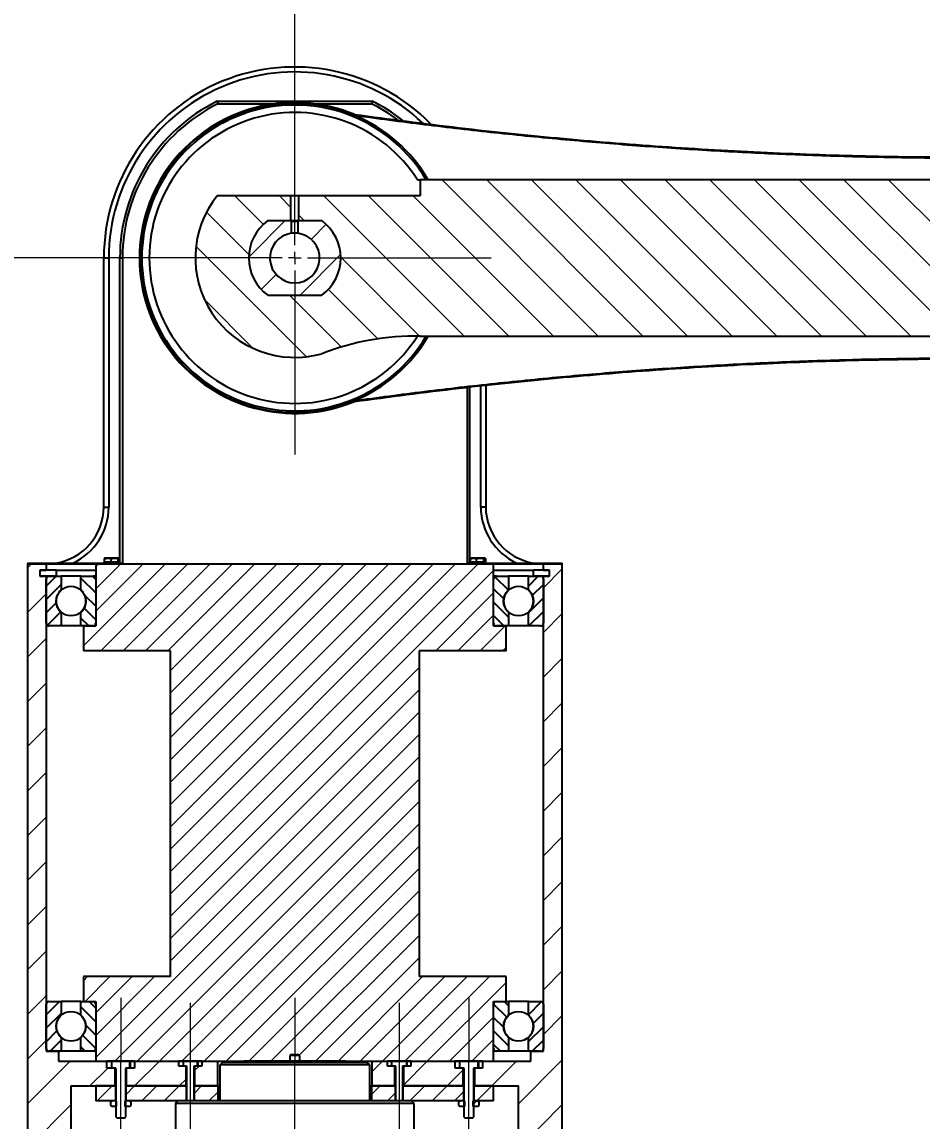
# Model space of a CAD drawing. Header units: millimetres. Extents: x 2 to 1187, y 2 to 839.
# Drawn here: x 151.7 to 242.2, y 143.4 to 253.9 of the extents above; entities that cross this region are included whole.
import ezdxf

# ---------------------------------------------------------------- set-up
doc = ezdxf.new("R2010")
doc.units = ezdxf.units.MM
doc.linetypes.add('CENTERX2', pattern=[20.32, 12.7, -2.54, 2.54, -2.54])
doc.styles.add('SLDTEXTSTYLE2', font='TXT', dxfattribs={"width": 0.75})
doc.dimstyles.new('SLDDIMSTYLE1', dxfattribs={"dimtxt": 3.175, "dimasz": 3.302, "dimexe": 0, "dimexo": 0.0625, "dimgap": 0.79375, "dimtad": 0, "dimtih": 1, "dimtoh": 1, "dimlfac": 4, "dimrnd": 1e-09, "dimzin": 4, "dimdsep": 46, "dimtxsty": 'SLDTEXTSTYLE2', "dimsah": 1, "dimcen": 0.09, "dimadec": 0, "dimazin": 1, "dimtfac": 1, "dimtofl": 0, "dimtmove": 0, "dimatfit": 3, "dimfxl": 1, "dimfrac": 2, "dimtolj": 1, "dimtzin": 12, "dimarcsym": 0})

# ---------------------------------------------------------------- blocks, each defined once
blk = doc.blocks.new('SW_HATCH_2')
at = {"color": 0, "linetype": 'Continuous', "lineweight": 18}
for p, q in [((37.31, 146.89), (53.02, 131.17)), ((41.8, 146.89), (57.51, 131.17)), ((46.29, 146.89), (62, 131.17)), ((50.78, 146.89), (66.49, 131.17)), ((55.27, 146.89), (70.98, 131.17)), ((59.76, 146.89), (75.47, 131.17)), ((64.25, 146.89), (79.96, 131.17)), ((68.74, 146.89), (84.45, 131.17)), ((73.23, 146.89), (88.94, 131.17)), ((77.72, 146.89), (93.43, 131.17)), ((82.21, 146.89), (97.92, 131.17)), ((16.46, 145.28), (19.34, 142.41)), ((20.95, 145.28), (22.12, 144.11)), ((25.44, 145.28), (39.55, 131.17)), ((29.93, 145.28), (44.04, 131.17)), ((34.42, 145.28), (48.53, 131.17)), ((13.62, 143.63), (17.89, 139.37)), ((21.55, 142.78), (17.88, 139.11)), ((22.88, 143.35), (23.45, 142.78)), ((25.66, 142.41), (24.16, 140.9)), ((12.57, 140.19), (23.67, 129.1)), ((27.11, 139.37), (23.03, 135.28)), ((27.12, 139.11), (35.06, 131.17)), ((20.63, 137.37), (19.12, 135.87)), ((13.41, 134.86), (18.33, 129.94)), ((21.97, 135.28), (27.17, 130.08)), ((25.88, 135.87), (30.84, 130.9)), ((-0.49, 108.35), (-0.42, 108.28)), ((4, 108.35), (4.07, 108.28)), ((39.92, 108.35), (39.99, 108.28)), ((44.41, 108.35), (44.48, 108.28)), ((48.9, 108.35), (48.97, 108.28)), ((-3.97, 108.28), (-4.38, 107.88)), ((9.5, 108.28), (1.25, 100.03)), ((7.25, 108.28), (2.5, 103.53)), ((5.01, 108.28), (2.5, 105.77)), ((2.76, 108.28), (2.5, 108.02)), ((11.74, 108.28), (2.99, 99.53)), ((13.99, 108.28), (5.24, 99.53)), ((16.23, 108.28), (7.48, 99.53)), ((18.48, 108.28), (9.73, 99.53)), ((40.93, 108.28), (10, 77.35)), ((38.68, 108.28), (10, 79.6)), ((36.44, 108.28), (10, 81.84)), ((34.19, 108.28), (10, 84.09)), ((31.95, 108.28), (10, 86.33)), ((29.7, 108.28), (10, 88.58)), ((27.46, 108.28), (10, 90.82)), ((25.21, 108.28), (10, 93.07)), ((22.97, 108.28), (10, 95.31)), ((20.72, 108.28), (10, 97.56)), ((42.5, 107.61), (10, 75.11)), ((49.37, 107.75), (47.5, 105.87)), ((-2.5, 105.26), (-4.38, 103.39)), ((42.5, 105.36), (36.67, 99.53)), ((42.5, 103.12), (38.91, 99.53)), ((49.37, 103.26), (47.5, 101.38)), ((43.66, 102.03), (41.16, 99.53)), ((-2.5, 100.77), (-4.38, 98.9)), ((43.75, 99.88), (43.4, 99.53)), ((49.37, 98.77), (47.5, 96.89)), ((35, 97.86), (10, 72.86)), ((-2.5, 96.28), (-4.38, 94.41)), ((35, 95.62), (10, 70.62)), ((49.37, 94.28), (47.5, 92.4)), ((35, 93.37), (10, 68.37)), ((-2.5, 91.79), (-4.38, 89.92)), ((35, 91.13), (2.5, 58.63)), ((49.37, 89.79), (47.5, 87.91)), ((35, 88.88), (4.4, 58.28)), ((-2.5, 87.3), (-4.38, 85.43)), ((35, 86.64), (6.64, 58.28)), ((49.37, 85.3), (47.5, 83.42)), ((35, 84.39), (8.89, 58.28)), ((-2.5, 82.81), (-4.38, 80.94)), ((35, 82.15), (11.13, 58.28)), ((49.37, 80.81), (47.5, 78.93)), ((35, 79.9), (13.38, 58.28)), ((-2.5, 78.32), (-4.38, 76.45)), ((35, 77.66), (15.62, 58.28)), ((49.37, 76.32), (47.5, 74.44)), ((35, 75.41), (17.87, 58.28)), ((-2.5, 73.83), (-4.38, 71.96)), ((35, 73.17), (20.11, 58.28)), ((49.37, 71.83), (47.5, 69.95)), ((35, 70.92), (22.95, 58.88)), ((-2.5, 69.34), (-4.38, 67.47)), ((35, 68.68), (24.6, 58.28)), ((1.67, 66.78), (1.25, 66.36)), ((3.92, 66.78), (1.42, 64.28)), ((8.41, 66.78), (2.5, 60.87)), ((6.16, 66.78), (2.5, 63.12)), ((35.35, 66.78), (26.85, 58.28)), ((37.59, 66.78), (29.09, 58.28)), ((39.84, 66.78), (31.34, 58.28)), ((42.08, 66.78), (33.58, 58.28)), ((49.37, 67.34), (47.5, 65.46)), ((43.75, 66.2), (35.83, 58.28)), ((-2.5, 64.85), (-4.38, 62.98)), ((42.5, 62.71), (38.07, 58.28)), ((49.37, 62.85), (47.5, 60.97)), ((-2.5, 60.36), (-4.38, 58.49)), ((42.5, 60.46), (40.32, 58.28)), ((-0.09, 58.28), (-4.38, 54)), ((3.7, 57.58), (1.9, 55.78)), ((8.89, 58.28), (6.39, 55.78)), ((12.88, 57.78), (12.42, 57.33)), ((13.38, 58.28), (13.17, 58.07)), ((31.34, 58.28), (30.25, 57.19)), ((35.83, 58.28), (33.43, 55.88)), ((44.81, 58.28), (42.31, 55.78)), ((49.37, 58.36), (45, 53.98)), ((11.57, 56.48), (10.88, 55.78)), ((39.44, 57.4), (37.82, 55.78)), ((4.14, 55.78), (2.64, 54.28)), ((6.39, 55.78), (5.5, 54.89)), ((8.63, 55.78), (7.13, 54.28)), ((10.88, 55.78), (9.38, 54.28)), ((13.12, 55.78), (12.37, 55.03)), ((31.08, 55.78), (30.25, 54.95)), ((35.57, 55.78), (34.07, 54.28)), ((37.82, 55.78), (36.32, 54.28)), ((42.31, 55.78), (40.81, 54.28)), ((14.75, 55.16), (13.87, 54.28)), ((32.62, 55.08), (31.83, 54.28)), ((39.5, 55.22), (38.56, 54.28)), ((40.81, 54.28), (40.41, 53.88)), ((0, 53.88), (-4.38, 49.51)), ((4.59, 53.98), (4.34, 53.73)), ((49.37, 53.87), (45, 49.49))]:
    blk.add_line(p, q, dxfattribs=at)
blk = doc.blocks.new('_D')
at = {"color": 7, "linetype": 'Continuous', "lineweight": 0, "transparency": 16777216}
for p, q in [((177.83, 230.2), (112.79, 230.2)), ((115.96, 230.2), (115.96, 160.29)), ((115.96, 87.7), (115.96, 155.25)), ((155.33, 87.7), (112.79, 87.7))]:
    blk.add_line(p, q, dxfattribs=at)
at = {"color": 7, "linetype": 'Continuous', "lineweight": 18, "transparency": 16777216}
for points in [[(115.96, 230.2), (115.45, 226.9), (116.47, 226.9)], [(115.96, 87.7), (116.47, 91), (115.45, 91)]]:
    blk.add_solid(points, dxfattribs=at)
at = {"color": 7, "linetype": 'Continuous', "lineweight": 18, "transparency": 16777216, "insert": (109.51, 159.34), "char_height": 3.175, "attachment_point": 1, "style": 'SLDTEXTSTYLE2'}
blk.add_mtext('570.00', dxfattribs=at)
blk = doc.blocks.new('_D_1')
at = {"color": 7, "linetype": 'Continuous', "lineweight": 0, "transparency": 16777216}
for p, q in [((179.1, 231.47), (179.1, 269.52)), ((304.1, 231.47), (304.1, 269.52)), ((179.1, 266.35), (250.63, 266.35)), ((304.1, 266.35), (263.53, 266.35))]:
    blk.add_line(p, q, dxfattribs=at)
at = {"color": 7, "linetype": 'Continuous', "lineweight": 18, "transparency": 16777216}
for points in [[(179.1, 266.35), (182.4, 265.84), (182.4, 266.86)], [(304.1, 266.35), (300.8, 266.86), (300.8, 265.84)]]:
    blk.add_solid(points, dxfattribs=at)
at = {"color": 7, "linetype": 'Continuous', "lineweight": 18, "transparency": 16777216, "insert": (250.63, 267.92), "char_height": 3.175, "attachment_point": 1, "style": 'SLDTEXTSTYLE2'}
blk.add_mtext('500.00', dxfattribs=at)
blk = doc.blocks.new('SW_CENTERMARKSYMBOL_2')
at = {"color": 0, "linetype": 'Continuous', "lineweight": 18}
for p, q in [((0, 1.27), (0, 19.76)), ((-1.27, 0), (-19.76, 0)), ((0, 0), (-0.63, 0)), ((0, 0), (0, 0.63)), ((0, 0), (0, -0.63)), ((0, 0), (0.63, 0)), ((1.27, 0), (19.76, 0)), ((0, -1.27), (0, -19.76))]:
    blk.add_line(p, q, dxfattribs=at)

msp = doc.modelspace()

# ---------------------------------------------------------------- hatches: boundary and pattern name
h = msp.add_hatch()
h.set_pattern_fill('ANSI31', color=256, scale=0.3)
h.paths.add_polyline_path([(600.3858, 723.2245), (600.3858, 724.6149), (599.1608, 724.6149, 0.41421356), (598.8858, 724.3399), (598.8858, 719.8899, 0.41421356), (599.1608, 719.6149), (600.3858, 719.6149), (600.3858, 721.0053, -0.44496628)])
h.paths.add_polyline_path([(648.8858, 724.3399, 0.41421356), (648.6108, 724.6149), (647.8858, 724.6149), (647.3858, 724.6149), (647.3858, 723.2245, -0.44496628), (647.3858, 721.0053), (647.3858, 719.6149), (648.6108, 719.6149, 0.41421356), (648.8858, 719.8899)])
h.paths.add_polyline_path([(648.8858, 681.5899, 0.41421356), (648.6108, 681.8649), (647.3858, 681.8649), (647.3858, 680.4745, -0.44496628), (647.3858, 678.2553), (647.3858, 676.8649), (648.6108, 676.8649, 0.41421356), (648.8858, 677.1399)])
h.paths.add_polyline_path([(600.3858, 678.2553, -0.44496628), (600.3858, 680.4745), (600.3858, 681.8649), (599.1608, 681.8649, 0.41421356), (598.8858, 681.5899), (598.8858, 677.1399, 0.41421356), (599.1608, 676.8649), (600.1358, 676.8649), (600.3858, 676.8649)])
h.paths.add_polyline_path([(204.0979, 197.9237, 0.41421356), (203.8229, 198.1987), (203.0979, 198.1987), (202.5979, 198.1987), (202.5979, 196.8084, -0.21244211), (203.0916, 195.6987, -0.21244211), (202.5979, 194.5891), (202.5979, 193.1987), (203.8229, 193.1987, 0.41421356), (204.0979, 193.4737)])
h.paths.add_polyline_path([(155.5979, 198.1987), (154.3729, 198.1987, 0.41421356), (154.0979, 197.9237), (154.0979, 193.4737, 0.41421356), (154.3729, 193.1987), (155.5979, 193.1987), (155.5979, 194.5891, -0.21244211), (155.1041, 195.6987, -0.21244211), (155.5979, 196.8084)])
h.paths.add_polyline_path([(155.5979, 154.0584), (155.5979, 155.4487), (154.3729, 155.4487, 0.41421356), (154.0979, 155.1737), (154.0979, 150.7237, 0.41421356), (154.3729, 150.4487), (155.3479, 150.4487), (155.5979, 150.4487), (155.5979, 151.8391, -0.44496628)])
h.paths.add_polyline_path([(204.0979, 155.1737, 0.41421356), (203.8229, 155.4487), (202.5979, 155.4487), (202.5979, 154.0584, -0.21244211), (203.0916, 152.9487, -0.21244211), (202.5979, 151.8391), (202.5979, 150.4487), (203.8229, 150.4487, 0.41421356), (204.0979, 150.7237)])
h = msp.add_hatch()
h.set_pattern_fill('ANSI31', color=256, scale=0.3, angle=90)
h.paths.add_polyline_path([(159.0979, 197.9237, 0.41421356), (158.8229, 198.1987), (157.5979, 198.1987), (157.5979, 196.8084, -0.21244211), (158.0916, 195.6987, -0.21244211), (157.5979, 194.5891), (157.5979, 193.1987), (158.8229, 193.1987, 0.41421356), (159.0979, 193.4737)])
h.paths.add_polyline_path([(200.5979, 196.8084), (200.5979, 198.1987), (199.3729, 198.1987, 0.41421356), (199.0979, 197.9237), (199.0979, 193.4737, 0.41421356), (199.3729, 193.1987), (200.3479, 193.1987), (200.5979, 193.1987), (200.5979, 194.5891, -0.44496628)])
h.paths.add_polyline_path([(157.5979, 154.0584), (157.5979, 155.4487), (158.8229, 155.4487), (159.0979, 155.4487), (159.0979, 150.4487), (158.8229, 150.4487), (157.5979, 150.4487), (157.5979, 151.8391, 0.44496628)])
h.paths.add_polyline_path([(200.5979, 154.0584), (200.5979, 155.4487), (199.3729, 155.4487, 0.41421356), (199.0979, 155.1737), (199.0979, 150.7237, 0.41421356), (199.3729, 150.4487), (200.5979, 150.4487), (200.5979, 151.8391, -0.44496628)])
h.paths.add_polyline_path([(603.8858, 724.3399, 0.41421356), (603.6108, 724.6149), (602.3858, 724.6149), (602.3858, 723.2245, -0.44496628), (602.3858, 721.0053), (602.3858, 719.6149), (603.6108, 719.6149, 0.41421356), (603.8858, 719.8899)])
h.paths.add_polyline_path([(645.3858, 724.6149), (644.1608, 724.6149, 0.41421356), (643.8858, 724.3399), (643.8858, 719.8899, 0.41421356), (644.1608, 719.6149), (645.1358, 719.6149), (645.3858, 719.6149), (645.3858, 721.0053, -0.44496628), (645.3858, 723.2245)])
h.paths.add_polyline_path([(645.3858, 680.4745), (645.3858, 681.8649), (644.1608, 681.8649, 0.41421356), (643.8858, 681.5899), (643.8858, 677.1399, 0.41421356), (644.1608, 676.8649), (645.3858, 676.8649), (645.3858, 678.2553, -0.44496628)])
h.paths.add_polyline_path([(603.8858, 681.5899, 0.41421356), (603.6108, 681.8649), (602.6358, 681.8649), (602.3858, 681.8649), (602.3858, 680.4745, -0.44496628), (602.3858, 678.2553), (602.3858, 676.8649), (603.6108, 676.8649, 0.41421356), (603.8858, 677.1399)])

# ---------------------------------------------------------------- linework, layer by layer
at = {"color": 7, "linetype": 'Continuous', "lineweight": 25}
for p, q in [((171.3074, 245.9621), (186.8883, 245.9621)), ((171.3692, 245.6987), (177.1254, 245.6987)), ((181.0704, 245.6987), (186.8266, 245.6987)), ((191.7255, 238.0559), (191.7255, 236.4487)), ((294.1926, 238.0559), (191.7255, 238.0559)), ((178.7166, 236.4487), (171.2916, 236.4487)), ((178.7166, 233.9487), (178.7166, 236.4487)), ((179.4791, 236.4487), (178.7166, 236.4487)), ((179.4791, 236.4487), (179.4791, 233.9487)), ((191.7255, 236.4487), (179.4791, 236.4487)), ((176.3908, 233.9487), (178.7166, 233.9487)), ((178.7166, 233.9487), (179.4791, 233.9487)), ((178.7854, 233.88), (178.7166, 233.9487)), ((178.7854, 232.6791), (178.7854, 233.88)), ((179.4104, 233.88), (178.7854, 233.88)), ((179.4791, 233.9487), (179.4104, 233.88)), ((179.4104, 233.88), (179.4104, 232.6791)), ((179.4791, 233.9487), (181.8049, 233.9487)), ((159.8985, 205.1485), (159.8985, 230.1987)), ((159.8985, 230.1987), (160.3985, 230.1987)), ((160.3985, 230.1987), (160.3985, 205.1466)), ((161.514, 199.5237), (161.5145, 230.1987)), ((161.5145, 230.1987), (161.7779, 230.1987)), ((161.7774, 230.1994), (161.7779, 230.1987)), ((161.7774, 230.1994), (161.7774, 199.5237)), ((176.3908, 226.4487), (181.8049, 226.4487)), ((191.7255, 222.3416), (294.1926, 222.3416)), ((196.4184, 217.1913), (196.4184, 199.5237)), ((196.6815, 217.2185), (196.6818, 199.5237)), ((197.7973, 205.1466), (197.7973, 217.3338)), ((198.2973, 217.3855), (198.2973, 205.1485)), ((159.9591, 199.9623), (160.2998, 200.0237)), ((160.2998, 200.0237), (159.965, 200.0237)), ((160.9873, 200.0237), (160.2998, 200.0237)), ((161.3398, 200.0237), (160.9873, 200.0237)), ((161.3339, 199.9623), (161.3398, 200.0237)), ((196.783, 199.9623), (197.0719, 200.0237)), ((197.0719, 200.0237), (196.8562, 200.0237)), ((197.741, 200.0237), (197.0719, 200.0237)), ((198.2125, 200.0237), (197.741, 200.0237)), ((198.1212, 199.9623), (198.2125, 200.0237)), ((152.2229, 199.5237), (161.7774, 199.5237)), ((152.2229, 199.5237), (152.2229, 199.4487)), ((152.2229, 199.4487), (161.7774, 199.4487)), ((152.2229, 199.4487), (152.2229, 102.6987)), ((152.2229, 199.4487), (154.0979, 199.4487)), ((154.0979, 199.4487), (154.0979, 198.8237)), ((159.0979, 199.4487), (159.0979, 193.1987)), ((159.0979, 199.4487), (199.0979, 199.4487)), ((159.9591, 199.6237), (159.9591, 199.9623)), ((160.2998, 199.6237), (159.9591, 199.6237)), ((159.9649, 199.6237), (159.9649, 199.5237)), ((160.6406, 199.6237), (160.2998, 199.6237)), ((160.6406, 199.6237), (160.6406, 199.9623)), ((160.9873, 199.6237), (160.6406, 199.6237)), ((161.3339, 199.6237), (160.9873, 199.6237)), ((161.3339, 199.6237), (161.3339, 199.9623)), ((161.3398, 199.6237), (161.3339, 199.6237)), ((161.3457, 199.6237), (161.3398, 199.6237)), ((161.3399, 199.5237), (161.3399, 199.6237)), ((161.3457, 199.6237), (161.3457, 199.9623)), ((161.7774, 199.4487), (161.7774, 199.5237)), ((196.4184, 199.5237), (196.4184, 199.4487)), ((196.4184, 199.5237), (205.9729, 199.5237)), ((196.4184, 199.4487), (205.9729, 199.4487)), ((196.783, 199.6237), (196.783, 199.9623)), ((197.0719, 199.6237), (196.783, 199.6237)), ((196.8559, 199.6237), (196.8559, 199.5237)), ((197.3608, 199.6237), (197.0719, 199.6237)), ((197.3608, 199.6237), (197.3608, 199.9623)), ((197.741, 199.6237), (197.3608, 199.6237)), ((198.1212, 199.6237), (197.741, 199.6237)), ((198.1212, 199.6237), (198.1212, 199.9623)), ((198.2125, 199.6237), (198.1212, 199.6237)), ((198.3038, 199.6237), (198.2125, 199.6237)), ((198.2309, 199.5237), (198.2309, 199.6237)), ((198.3038, 199.6237), (198.3038, 199.9623)), ((199.0979, 193.1987), (199.0979, 199.4487)), ((204.0979, 198.8237), (204.0979, 199.4487)), ((204.0979, 199.4487), (205.9729, 199.4487)), ((205.9729, 199.4487), (205.9729, 199.5237)), ((205.9729, 102.6987), (205.9729, 199.4487)), ((153.4729, 198.8237), (153.4729, 198.1987)), ((155.0979, 198.8237), (153.4729, 198.8237)), ((153.4729, 198.8237), (154.0979, 198.8237)), ((155.0979, 198.1987), (153.4729, 198.1987)), ((153.4729, 198.1987), (154.0979, 198.1987)), ((154.0979, 198.1987), (154.0979, 150.4487)), ((154.0979, 193.4737), (154.0979, 197.9237)), ((154.3729, 198.1987), (155.5979, 198.1987)), ((155.0979, 198.8237), (155.0979, 198.1987)), ((155.0979, 198.8237), (159.0979, 198.8237)), ((155.5979, 198.1987), (155.5979, 196.8084)), ((157.5979, 198.1987), (155.5979, 198.1987)), ((157.5979, 196.8084), (157.5979, 198.1987)), ((157.5979, 198.1987), (158.8229, 198.1987)), ((159.0979, 198.1987), (158.8229, 198.1987)), ((159.0979, 197.9237), (159.0979, 193.4737)), ((199.0979, 198.8237), (203.0979, 198.8237)), ((199.3729, 198.1987), (199.0979, 198.1987)), ((199.0979, 193.4737), (199.0979, 197.9237)), ((199.3729, 198.1987), (200.5979, 198.1987)), ((202.5979, 198.1987), (200.5979, 198.1987)), ((200.5979, 198.1987), (200.5979, 196.8084)), ((202.5979, 196.8084), (202.5979, 198.1987)), ((202.5979, 198.1987), (203.8229, 198.1987)), ((203.0979, 198.1987), (203.0979, 198.8237)), ((204.7229, 198.8237), (203.0979, 198.8237)), ((204.7229, 198.1987), (203.0979, 198.1987)), ((204.0979, 198.8237), (204.7229, 198.8237)), ((204.0979, 150.4487), (204.0979, 198.1987)), ((204.0979, 198.1987), (204.7229, 198.1987)), ((204.0979, 197.9237), (204.0979, 193.4737)), ((204.7229, 198.1987), (204.7229, 198.8237)), ((155.5979, 194.5891), (155.5979, 193.1987)), ((157.5979, 193.1987), (157.5979, 194.5891)), ((200.5979, 194.5891), (200.5979, 193.1987)), ((202.5979, 193.1987), (202.5979, 194.5891)), ((155.5979, 193.1987), (154.3729, 193.1987)), ((157.5979, 193.1987), (155.5979, 193.1987)), ((158.8229, 193.1987), (157.5979, 193.1987)), ((157.8479, 193.1987), (157.8479, 190.6987)), ((157.8479, 193.1987), (159.0979, 193.1987)), ((199.0979, 193.1987), (200.3479, 193.1987)), ((200.5979, 193.1987), (199.3729, 193.1987)), ((200.3479, 190.6987), (200.3479, 193.1987)), ((202.5979, 193.1987), (200.5979, 193.1987)), ((203.8229, 193.1987), (202.5979, 193.1987)), ((166.5979, 190.6987), (157.8479, 190.6987)), ((166.5979, 157.9487), (166.5979, 190.6987)), ((200.3479, 190.6987), (191.5979, 190.6987)), ((191.5979, 190.6987), (191.5979, 157.9487)), ((157.8479, 157.9487), (157.8479, 155.4487)), ((166.5979, 157.9487), (157.8479, 157.9487)), ((200.3479, 157.9487), (191.5979, 157.9487)), ((200.3479, 155.4487), (200.3479, 157.9487)), ((154.0979, 150.7237), (154.0979, 155.1737)), ((154.3729, 155.4487), (155.5979, 155.4487)), ((155.5979, 155.4487), (155.5979, 154.0584)), ((157.5979, 155.4487), (155.5979, 155.4487)), ((157.5979, 154.0584), (157.5979, 155.4487)), ((157.5979, 155.4487), (158.8229, 155.4487)), ((157.8479, 155.4487), (159.0979, 155.4487)), ((159.0979, 155.4487), (159.0979, 149.4487)), ((159.0979, 155.1737), (159.0979, 150.7237)), ((199.0979, 155.4487), (200.3479, 155.4487)), ((199.0979, 149.4487), (199.0979, 155.4487)), ((199.0979, 150.7237), (199.0979, 155.1737)), ((199.3729, 155.4487), (200.5979, 155.4487)), ((202.5979, 155.4487), (200.5979, 155.4487)), ((200.5979, 155.4487), (200.5979, 154.0584)), ((202.5979, 154.0584), (202.5979, 155.4487)), ((202.5979, 155.4487), (203.8229, 155.4487)), ((204.0979, 155.1737), (204.0979, 150.7237)), ((202.4042, 154.0584), (202.4042, 154.0584)), ((155.5979, 151.8391), (155.5979, 150.4487)), ((157.5979, 150.4487), (157.5979, 151.8391)), ((200.5979, 151.8391), (200.5979, 150.4487)), ((202.4042, 151.8391), (202.4042, 151.8391)), ((202.5979, 150.4487), (202.5979, 151.8391)), ((154.0979, 150.4487), (155.3479, 150.4487)), ((155.5979, 150.4487), (154.3729, 150.4487)), ((155.3479, 150.4487), (155.3479, 149.4487)), ((157.5979, 150.4487), (155.5979, 150.4487)), ((158.8229, 150.4487), (157.5979, 150.4487)), ((159.0979, 150.4487), (158.8229, 150.4487)), ((199.3729, 150.4487), (199.0979, 150.4487)), ((200.5979, 150.4487), (199.3729, 150.4487)), ((202.5979, 150.4487), (200.5979, 150.4487)), ((203.8229, 150.4487), (202.5979, 150.4487)), ((202.8479, 149.4487), (202.8479, 150.4487)), ((202.8479, 150.4487), (204.0979, 150.4487)), ((155.3479, 149.4487), (160.2063, 149.4487)), ((159.0979, 149.4487), (173.9291, 149.4487)), ((160.2125, 149.4425), (160.2063, 149.4487)), ((160.2125, 148.7487), (160.2125, 149.4425)), ((160.7121, 149.4425), (160.2125, 149.4425)), ((160.667, 149.4165), (160.7229, 149.4487)), ((160.667, 149.4165), (160.667, 148.8487)), ((162.4729, 149.4487), (160.7229, 149.4487)), ((162.4729, 149.4487), (162.5288, 149.4165)), ((162.9833, 149.4425), (162.4837, 149.4425)), ((162.5288, 148.8487), (162.5288, 149.4165)), ((162.5288, 149.4165), (162.5928, 149.3706)), ((162.5928, 148.8487), (162.5928, 149.3706)), ((162.9895, 149.4487), (162.9833, 149.4425)), ((162.9833, 149.4425), (162.9833, 148.7487)), ((162.9895, 149.4487), (167.4228, 149.4487)), ((167.429, 149.4425), (167.4228, 149.4487)), ((167.429, 148.9487), (167.429, 149.4425)), ((167.8996, 149.4425), (167.429, 149.4425)), ((167.8772, 149.4296), (167.9104, 149.4487)), ((167.8772, 149.4296), (167.8772, 149.0487)), ((169.2854, 149.4487), (167.9104, 149.4487)), ((169.2854, 149.4487), (169.3186, 149.4296)), ((169.7668, 149.4425), (169.2962, 149.4425)), ((169.3186, 149.0487), (169.3186, 149.4296)), ((169.3186, 149.4296), (169.3728, 149.3873)), ((169.3728, 149.0487), (169.3728, 149.3873)), ((169.773, 149.4487), (169.7668, 149.4425)), ((169.7668, 149.4425), (169.7668, 148.9487)), ((169.773, 149.4487), (171.3479, 149.4487)), ((171.3479, 146.9487), (171.3479, 149.4487)), ((171.5979, 149.0737), (171.8479, 149.3237)), ((173.9729, 149.4487), (173.8479, 149.3237)), ((178.6729, 150.0737), (178.5979, 149.9987)), ((178.5979, 149.9987), (178.5979, 149.4487)), ((179.5979, 149.9987), (179.5229, 150.0737)), ((179.5979, 149.4487), (179.5979, 149.9987)), ((184.3479, 149.3237), (184.2229, 149.4487)), ((184.2666, 149.4487), (199.0979, 149.4487)), ((186.3479, 149.3237), (186.5979, 149.0737)), ((186.8479, 149.4487), (186.8479, 146.9487)), ((186.8479, 149.4487), (188.4228, 149.4487)), ((188.429, 149.4425), (188.4228, 149.4487)), ((188.8996, 149.4425), (188.429, 149.4425)), ((188.429, 148.9487), (188.429, 149.4425)), ((188.8169, 149.3948), (188.9104, 149.4487)), ((188.8169, 149.3948), (188.8169, 149.0487)), ((190.2854, 149.4487), (188.9104, 149.4487)), ((190.2854, 149.4487), (190.3789, 149.3948)), ((190.7668, 149.4425), (190.2962, 149.4425)), ((190.3789, 149.0487), (190.3789, 149.3948)), ((190.3789, 149.3948), (190.3914, 149.3873)), ((190.3914, 149.0487), (190.3914, 149.3873)), ((190.773, 149.4487), (190.7668, 149.4425)), ((190.7668, 149.4425), (190.7668, 148.9487)), ((190.773, 149.4487), (195.2063, 149.4487)), ((195.2125, 149.4425), (195.2063, 149.4487)), ((195.2125, 148.7487), (195.2125, 149.4425)), ((195.7121, 149.4425), (195.2125, 149.4425)), ((195.667, 149.4165), (195.7229, 149.4487)), ((195.667, 149.4165), (195.667, 148.8487)), ((197.4729, 149.4487), (195.7229, 149.4487)), ((197.4729, 149.4487), (197.5288, 149.4165)), ((197.9833, 149.4425), (197.4837, 149.4425)), ((197.5288, 148.8487), (197.5288, 149.4165)), ((197.5288, 149.4165), (197.5928, 149.3706)), ((197.5928, 148.8487), (197.5928, 149.3706)), ((197.9895, 149.4487), (197.9833, 149.4425)), ((197.9833, 149.4425), (197.9833, 148.7487)), ((197.9895, 149.4487), (202.8479, 149.4487)), ((161.0354, 148.7487), (160.2125, 148.7487)), ((160.7229, 148.8487), (160.667, 148.8487)), ((160.7229, 148.7487), (160.7229, 148.8487)), ((161.0479, 148.7487), (160.7229, 148.7487)), ((161.0354, 146.9487), (161.0354, 148.7487)), ((161.0979, 148.6987), (161.0979, 143.8462)), ((162.0979, 143.8462), (162.0979, 148.6987)), ((162.4729, 148.7487), (162.1479, 148.7487)), ((162.1604, 148.7487), (162.1604, 146.9487)), ((162.9833, 148.7487), (162.1604, 148.7487)), ((162.5288, 148.8487), (162.4729, 148.8487)), ((162.4729, 148.8487), (162.4729, 148.7487)), ((162.5928, 148.8487), (162.5288, 148.8487)), ((168.1729, 148.9487), (167.429, 148.9487)), ((167.9104, 149.0487), (167.8772, 149.0487)), ((167.9104, 148.9487), (167.9104, 149.0487)), ((168.1979, 148.9487), (167.9104, 148.9487)), ((168.1729, 146.9487), (168.1729, 148.9487)), ((168.2229, 148.9237), (168.2229, 145.4487)), ((168.9729, 145.4487), (168.9729, 148.9237)), ((169.2854, 148.9487), (168.9979, 148.9487)), ((169.0229, 148.9487), (169.0229, 146.9487)), ((169.7668, 148.9487), (169.0229, 148.9487)), ((169.3186, 149.0487), (169.2854, 149.0487)), ((169.2854, 149.0487), (169.2854, 148.9487)), ((169.3728, 149.0487), (169.3186, 149.0487)), ((171.5979, 145.4487), (171.5979, 149.0737)), ((186.5979, 149.0737), (186.5979, 145.4487)), ((189.1729, 148.9487), (188.429, 148.9487)), ((188.9104, 149.0487), (188.8169, 149.0487)), ((188.9104, 148.9487), (188.9104, 149.0487)), ((189.1979, 148.9487), (188.9104, 148.9487)), ((189.1729, 146.9487), (189.1729, 148.9487)), ((189.2229, 148.9237), (189.2229, 145.4487)), ((189.9729, 145.4487), (189.9729, 148.9237)), ((190.2854, 148.9487), (189.9979, 148.9487)), ((190.0229, 148.9487), (190.0229, 146.9487)), ((190.7668, 148.9487), (190.0229, 148.9487)), ((190.3789, 149.0487), (190.2854, 149.0487)), ((190.2854, 149.0487), (190.2854, 148.9487)), ((190.3914, 149.0487), (190.3789, 149.0487)), ((196.0354, 148.7487), (195.2125, 148.7487)), ((195.7229, 148.8487), (195.667, 148.8487)), ((195.7229, 148.7487), (195.7229, 148.8487)), ((196.0479, 148.7487), (195.7229, 148.7487)), ((196.0354, 146.9487), (196.0354, 148.7487)), ((196.0979, 148.6987), (196.0979, 143.8462)), ((197.0979, 143.8462), (197.0979, 148.6987)), ((197.4729, 148.7487), (197.1479, 148.7487)), ((197.1604, 148.7487), (197.1604, 146.9487)), ((197.9833, 148.7487), (197.1604, 148.7487)), ((197.5288, 148.8487), (197.4729, 148.8487)), ((197.4729, 148.8487), (197.4729, 148.7487)), ((197.5928, 148.8487), (197.5288, 148.8487)), ((156.5979, 146.9487), (156.5979, 87.6987)), ((156.5979, 146.9487), (161.0354, 146.9487)), ((159.0979, 146.9487), (159.0979, 145.4487)), ((161.0979, 146.9487), (159.0979, 146.9487)), ((161.0979, 145.455), (161.0979, 146.9487)), ((162.0979, 146.9487), (162.0979, 145.455)), ((168.2166, 146.9487), (162.0979, 146.9487)), ((162.1604, 146.9487), (168.1729, 146.9487)), ((168.2229, 146.9425), (168.2166, 146.9487)), ((168.2229, 146.9487), (168.2166, 146.9487)), ((168.2229, 145.4487), (168.2229, 146.9425)), ((168.9791, 146.9487), (168.9729, 146.9425)), ((168.9791, 146.9487), (168.9729, 146.9487)), ((168.9729, 146.9425), (168.9729, 145.4487)), ((171.3479, 146.9487), (168.9791, 146.9487)), ((169.0229, 146.9487), (171.3479, 146.9487)), ((171.3479, 146.9487), (171.3479, 145.4487)), ((171.3479, 146.9487), (171.577, 146.9487)), ((186.6352, 146.9487), (186.8479, 146.9487)), ((186.8479, 145.4487), (186.8479, 146.9487)), ((189.2166, 146.9487), (186.8479, 146.9487)), ((186.8479, 146.9487), (189.1729, 146.9487)), ((189.2229, 146.9425), (189.2166, 146.9487)), ((189.2229, 146.9487), (189.2166, 146.9487)), ((189.2229, 145.4487), (189.2229, 146.9425)), ((189.9791, 146.9487), (189.9729, 146.9425)), ((189.9791, 146.9487), (189.9729, 146.9487)), ((189.9729, 146.9425), (189.9729, 145.4487)), ((196.0979, 146.9487), (189.9791, 146.9487)), ((190.0229, 146.9487), (196.0354, 146.9487)), ((196.0979, 145.455), (196.0979, 146.9487)), ((197.0979, 146.9487), (197.0979, 145.455)), ((199.0979, 146.9487), (197.0979, 146.9487)), ((197.1604, 146.9487), (201.5979, 146.9487)), ((199.0979, 145.4487), (199.0979, 146.9487)), ((201.5979, 87.6987), (201.5979, 146.9487)), ((161.0916, 145.4487), (159.0979, 145.4487)), ((160.7229, 145.4487), (160.5875, 145.3706)), ((160.5875, 144.9769), (160.5875, 145.3706)), ((160.7229, 144.8987), (160.5875, 144.9769)), ((161.0979, 145.4487), (160.7229, 145.4487)), ((161.0979, 144.8987), (160.7229, 144.8987)), ((161.0916, 145.4487), (161.0979, 145.455)), ((161.0979, 145.4487), (161.0979, 145.4424)), ((161.0979, 145.4424), (161.1854, 145.3811)), ((161.1854, 144.96), (161.0979, 144.8987)), ((161.1854, 144.96), (161.1854, 145.3811)), ((162.0104, 145.3811), (162.0979, 145.4424)), ((162.0104, 145.3811), (162.0104, 144.96)), ((162.0979, 144.8987), (162.0104, 144.96)), ((162.0979, 145.455), (162.1041, 145.4487)), ((162.0979, 145.4424), (162.0979, 145.4487)), ((162.4729, 145.4487), (162.0979, 145.4487)), ((162.4729, 144.8987), (162.0979, 144.8987)), ((167.3041, 145.4487), (162.1041, 145.4487)), ((162.6083, 145.3706), (162.4729, 145.4487)), ((162.6083, 144.9769), (162.4729, 144.8987)), ((162.6083, 145.3706), (162.6083, 144.9769)), ((167.3479, 145.4487), (167.0979, 145.1987)), ((167.0979, 145.1987), (167.0979, 141.4487)), ((191.0979, 145.1987), (190.8479, 145.4487)), ((196.0916, 145.4487), (190.8916, 145.4487)), ((191.0979, 141.4487), (191.0979, 145.1987)), ((195.7229, 145.4487), (195.5875, 145.3706)), ((195.5875, 144.9769), (195.5875, 145.3706)), ((195.7229, 144.8987), (195.5875, 144.9769)), ((196.0979, 145.4487), (195.7229, 145.4487)), ((196.0979, 144.8987), (195.7229, 144.8987)), ((196.0916, 145.4487), (196.0979, 145.455)), ((196.0979, 145.4487), (196.0979, 145.4424)), ((196.0979, 145.4424), (196.1854, 145.3811)), ((196.1854, 144.96), (196.0979, 144.8987)), ((196.1854, 144.96), (196.1854, 145.3811)), ((197.0104, 145.3811), (197.0979, 145.4424)), ((197.0104, 145.3811), (197.0104, 144.96)), ((197.0979, 144.8987), (197.0104, 144.96)), ((197.0979, 145.455), (197.1041, 145.4487)), ((197.0979, 145.4424), (197.0979, 145.4487)), ((197.4729, 145.4487), (197.0979, 145.4487)), ((197.4729, 144.8987), (197.0979, 144.8987)), ((199.0979, 145.4487), (197.1041, 145.4487)), ((197.6083, 145.3706), (197.4729, 145.4487)), ((197.6083, 144.9769), (197.4729, 144.8987)), ((197.6083, 145.3706), (197.6083, 144.9769)), ((161.0979, 143.8462), (161.1954, 143.7487)), ((161.1954, 143.7487), (162.0004, 143.7487)), ((162.0004, 143.7487), (162.0979, 143.8462)), ((196.0979, 143.8462), (196.1954, 143.7487)), ((196.1954, 143.7487), (197.0004, 143.7487)), ((197.0004, 143.7487), (197.0979, 143.8462))]:
    msp.add_line(p, q, dxfattribs=at)
at = {"color": 7, "linetype": 'CENTERX2', "lineweight": 18}
for p, q in [((161.5979, 155.7987), (161.5979, 149.4425)), ((179.0979, 155.7987), (179.0979, 149.4425)), ((196.5979, 155.7987), (196.5979, 149.4425)), ((168.5979, 155.2987), (168.5979, 140.5987)), ((189.5979, 155.2987), (189.5979, 140.5987)), ((161.5979, 148.7487), (161.5979, 149.4425)), ((179.0979, 148.7487), (179.0979, 149.4425)), ((196.5979, 148.7487), (196.5979, 149.4425)), ((161.5979, 140.5987), (161.5979, 148.7487)), ((179.0979, 140.5987), (179.0979, 148.7487)), ((196.5979, 140.5987), (196.5979, 148.7487))]:
    msp.add_line(p, q, dxfattribs=at)
for centre in [(156.5979, 195.6987), (201.5979, 195.6987), (156.5979, 152.9487), (201.5979, 152.9487)]:
    msp.add_circle(centre, 1.4938)
at = {"color": 7, "linetype": 'Continuous', "lineweight": 25}
for centre, radius, start, end in [((179.0979, 230.1987), 19.1994, 44.62981, 180), ((179.0979, 230.1987), 18.6994, 46.493979, 180), ((179.0984, 230.1984), 17.5839, 116.300065, 179.999053), ((179.0979, 230.1987), 17.32, 116.501951, 180), ((179.0979, 230.1987), 15.625, 67.418327, 292.581673), ((179.0979, 230.1987), 15.55, 67.382789, 292.617211), ((179.0979, 230.1987), 15.375, 30.732655, 329.267345), ((179.0979, 230.1987), 17.32, 53.401017, 63.498049), ((179.0974, 230.1984), 17.5839, 51.971131, 63.699935), ((179.0979, 230.1987), 14.625, 32.477618, 327.522382), ((179.0979, 230.1987), 15.55, 30.350056, 67.382789), ((191.2284, 263.9453), 25.8942, 270.458307, 271.09993), ((179.0979, 230.1987), 10, 141.317813, 285.778834), ((179.0979, 230.1987), 4.625, 125.824774, 234.175226), ((179.0979, 230.1987), 4.625, 305.824774, 54.175226), ((179.0979, 230.1987), 2.5, 97.180756, 82.819244), ((191.2284, 196.4521), 25.8942, 88.90007, 111.31232), ((179.0979, 230.1987), 15.55, 292.617211, 329.649944), ((154.1526, 205.1947), 5.746, 279.267422, 359.539293), ((154.1526, 205.1947), 6.246, 294.777642, 359.558117), ((204.0431, 205.1947), 6.246, 180.441883, 245.222358), ((204.0431, 205.1947), 5.746, 180.460707, 260.732578), ((154.3729, 197.9237), 0.275, 90, 180), ((158.8229, 197.9237), 0.275, 0, 90), ((199.3729, 197.9237), 0.275, 90, 180), ((203.8229, 197.9237), 0.275, 0, 90), ((156.5979, 195.6987), 1.4937, 132.025098, 227.974902), ((156.5979, 195.6987), 1.4938, 312.025098, 47.974902), ((201.5979, 195.6987), 1.4938, 132.025098, 227.974902), ((201.5979, 195.6987), 1.4938, 312.025098, 47.974902), ((154.3729, 193.4737), 0.275, 180, 270), ((158.8229, 193.4737), 0.275, 270, 0), ((199.3729, 193.4737), 0.275, 180, 270), ((203.8229, 193.4737), 0.275, 270, 0), ((154.3729, 155.1737), 0.275, 90, 180), ((158.8229, 155.1737), 0.275, 0, 90), ((199.3729, 155.1737), 0.275, 90, 180), ((203.8229, 155.1737), 0.275, 0, 90), ((156.5979, 152.9487), 1.4938, 132.025098, 227.974902), ((156.5979, 152.9487), 1.4938, 312.025098, 47.974902), ((201.5979, 152.9487), 1.4938, 132.025098, 227.974902), ((201.3949, 152.9487), 1.5, 47.710672, 47.714836), ((201.5979, 152.9487), 1.4938, 312.025098, 47.974902), ((156.6086, 152.9487), 1.5, 311.261979, 312.055889), ((201.3949, 152.9487), 1.5, 312.276406, 312.289328), ((154.3729, 150.7237), 0.275, 180, 270), ((158.8229, 150.7237), 0.275, 270, 0), ((199.3729, 150.7237), 0.275, 180, 270), ((203.8229, 150.7237), 0.275, 270, 0), ((161.0479, 148.6987), 0.05, 0, 90), ((162.1479, 148.6987), 0.05, 90, 180), ((168.1979, 148.9237), 0.025, 0, 90), ((168.9979, 148.9237), 0.025, 90, 180), ((189.1979, 148.9237), 0.025, 0, 90), ((189.9979, 148.9237), 0.025, 90, 180), ((196.0479, 148.6987), 0.05, 0, 90), ((197.1479, 148.6987), 0.05, 90, 180)]:
    msp.add_arc(centre, radius, start, end, dxfattribs=at)
for points, knots in [([(171.3074, 245.9621), (171.3077, 245.961), (171.3158, 245.9262), (171.3376, 245.8333), (171.357, 245.7507), (171.3692, 245.6987)], [0, 0, 0, 0, 0.01186185, 0.37928801, 1, 1, 1, 1]), ([(186.8883, 245.9621), (186.8881, 245.961), (186.88, 245.9262), (186.8582, 245.8333), (186.8388, 245.7507), (186.8266, 245.6987)], [0, 0, 0, 0, 0.01186185, 0.37928801, 1, 1, 1, 1]), ([(185.078, 244.5529), (187.4308, 244.2368), (192.1365, 243.6046), (199.215, 242.7961), (206.3067, 242.0913), (213.409, 241.5008), (220.5173, 241.0227), (227.6325, 240.6579), (234.755, 240.4064), (242.6305, 240.2542), (251.2559, 240.2471), (260.6271, 240.4362), (270.0048, 240.8209), (279.3842, 241.4065), (288.7633, 242.1748), (295.0001, 242.8506), (298.1183, 243.1885)], [0, 0, 0, 0, 0.06283055, 0.12566105, 0.18855376, 0.25144645, 0.31427731, 0.37710816, 0.44000285, 0.50289753, 0.5855816, 0.6682748, 0.75095895, 0.83396951, 0.91698917, 1, 1, 1, 1]), ([(185.0979, 244.6258), (188.6065, 244.1624), (195.6153, 243.2366), (206.1552, 242.161), (216.6957, 241.3173), (227.2398, 240.7277), (237.7869, 240.3862), (248.9652, 240.2894), (260.7767, 240.4895), (273.2194, 241.0534), (285.669, 241.9394), (293.9512, 242.8205), (298.0979, 243.2617)], [0, 0, 0, 0, 0.09369969, 0.18717386, 0.28047388, 0.37365139, 0.46675826, 0.55984645, 0.66960329, 0.77949143, 0.88959559, 1, 1, 1, 1]), ([(179.4104, 232.6791), (179.407, 232.6796), (179.4002, 232.6804), (179.3472, 232.6866), (179.2686, 232.6934), (179.1803, 232.6979), (179.0867, 232.6992), (178.9929, 232.6972), (178.8996, 232.6913), (178.8288, 232.6844), (178.7909, 232.6798), (178.787, 232.6793), (178.7854, 232.6791)], [0, 0, 0, 0, 0.10611266, 0.21266543, 0.31993976, 0.42756919, 0.50000338, 0.60678126, 0.71353928, 0.82081418, 0.92844407, 1, 1, 1, 1]), ([(185.078, 215.8446), (187.4308, 216.1607), (192.1365, 216.7929), (199.215, 217.6013), (206.3067, 218.3062), (213.409, 218.8967), (220.5173, 219.3748), (227.6325, 219.7396), (234.755, 219.9911), (242.6305, 220.1433), (251.2559, 220.1504), (260.6271, 219.9612), (270.0048, 219.5765), (279.3842, 218.9909), (288.7633, 218.2227), (295.0001, 217.5468), (298.1183, 217.2089)], [0, 0, 0, 0, 0.06283055, 0.12566105, 0.18855376, 0.25144645, 0.31427731, 0.37710816, 0.44000285, 0.50289753, 0.5855816, 0.6682748, 0.75095895, 0.83396951, 0.91698917, 1, 1, 1, 1]), ([(185.0979, 215.7717), (188.6065, 216.2351), (195.6153, 217.1608), (206.1552, 218.2365), (216.6957, 219.0802), (227.2398, 219.6698), (237.7869, 220.0113), (248.9652, 220.1081), (260.7767, 219.908), (273.2194, 219.3441), (285.669, 218.458), (293.9512, 217.5769), (298.0979, 217.1358)], [0, 0, 0, 0, 0.09369969, 0.18717386, 0.28047388, 0.37365139, 0.46675826, 0.55984645, 0.66960329, 0.77949143, 0.88959559, 1, 1, 1, 1]), ([(159.8985, 205.1485), (159.904, 205.1485), (159.915, 205.1485), (160.0012, 205.1481), (160.1281, 205.1476), (160.2608, 205.1471), (160.3531, 205.1467), (160.39, 205.1466), (160.3985, 205.1466)], [0, 0, 0, 0, 0.21465882, 0.42931761, 0.6439772, 0.85863843, 0.96743331, 1, 1, 1, 1]), ([(198.2973, 205.1485), (198.2918, 205.1485), (198.2808, 205.1485), (198.1945, 205.1481), (198.0677, 205.1476), (197.935, 205.1471), (197.8427, 205.1467), (197.8058, 205.1466), (197.7973, 205.1466)], [0, 0, 0, 0, 0.21465882, 0.42931761, 0.6439772, 0.85863843, 0.96743331, 1, 1, 1, 1]), ([(159.965, 200.0237), (159.9648, 200.0237), (159.9628, 200.0228), (159.9609, 199.9915), (159.9591, 199.9623)], [0, 0, 0, 0, 0.07015027, 1, 1, 1, 1]), ([(160.2998, 200.0237), (160.3079, 200.0237), (160.423, 200.0228), (160.5358, 199.9915), (160.6406, 199.9623)], [0, 0, 0, 0, 0.07015027, 1, 1, 1, 1]), ([(160.6406, 199.9623), (160.729, 199.9876), (160.8433, 200.0202), (160.9606, 200.0231), (160.9873, 200.0237)], [0, 0, 0, 0, 0.77269095, 1, 1, 1, 1]), ([(160.9873, 200.0237), (161.0805, 200.0159), (161.1979, 200.006), (161.3108, 199.9698), (161.3339, 199.9623)], [0, 0, 0, 0, 0.79478325, 1, 1, 1, 1]), ([(161.3398, 200.0237), (161.34, 200.0237), (161.3419, 200.0228), (161.3439, 199.9915), (161.3457, 199.9623)], [0, 0, 0, 0, 0.07015027, 1, 1, 1, 1]), ([(196.8743, 200.0237), (196.8722, 200.0237), (196.8413, 200.0228), (196.8111, 199.9915), (196.783, 199.9623)], [0, 0, 0, 0, 0.07015027, 1, 1, 1, 1]), ([(197.0719, 200.0237), (197.0788, 200.0237), (197.1763, 200.0228), (197.2719, 199.9915), (197.3608, 199.9623)], [0, 0, 0, 0, 0.070150268, 1, 1, 1, 1]), ([(197.3608, 199.9623), (197.4577, 199.9876), (197.5831, 200.0202), (197.7117, 200.0231), (197.741, 200.0237)], [0, 0, 0, 0, 0.77269095, 1, 1, 1, 1]), ([(197.741, 200.0237), (197.8433, 200.0159), (197.972, 200.006), (198.0958, 199.9698), (198.1212, 199.9623)], [0, 0, 0, 0, 0.79478325, 1, 1, 1, 1]), ([(198.2125, 200.0237), (198.2146, 200.0237), (198.2455, 200.0228), (198.2757, 199.9915), (198.3038, 199.9623)], [0, 0, 0, 0, 0.070150268, 1, 1, 1, 1])]:
    msp.add_open_spline(points, degree=3, knots=knots, dxfattribs=at)
for points in [[(179.0979, 149.3237), (178.6234, 149.3237), (177.6744, 149.3237), (176.3056, 149.3237), (175.044, 149.3237), (173.9386, 149.3237), (173.03, 149.3237), (172.3599, 149.3237), (171.9288, 149.3237), (171.8749, 149.3237), (171.8479, 149.3237)], [(179.0979, 149.4487), (178.7625, 149.4487), (178.0916, 149.4487), (177.124, 149.4487), (176.2322, 149.4487), (175.4508, 149.4487), (174.8085, 149.4487), (174.3349, 149.4487), (174.0301, 149.4487), (173.992, 149.4487), (173.9729, 149.4487)], [(179.5979, 149.9987), (179.5904, 149.9987), (179.5753, 149.9987), (179.4597, 149.9987), (179.2945, 149.9987), (179.0979, 149.9987), (178.9013, 149.9987), (178.7361, 149.9987), (178.6204, 149.9987), (178.6054, 149.9987), (178.5979, 149.9987)], [(179.0979, 150.0737), (179.0422, 150.0737), (178.9308, 150.0737), (178.7903, 150.0737), (178.6921, 150.0737), (178.6793, 150.0737), (178.6729, 150.0737)], [(179.5229, 150.0737), (179.5165, 150.0737), (179.5037, 150.0737), (179.4054, 150.0737), (179.265, 150.0737), (179.1536, 150.0737), (179.0979, 150.0737)], [(184.2229, 149.4487), (184.2038, 149.4487), (184.1657, 149.4487), (183.8609, 149.4487), (183.3873, 149.4487), (182.745, 149.4487), (181.9636, 149.4487), (181.0718, 149.4487), (180.1042, 149.4487), (179.4333, 149.4487), (179.0979, 149.4487)], [(186.3479, 149.3237), (186.3209, 149.3237), (186.2669, 149.3237), (185.8358, 149.3237), (185.1658, 149.3237), (184.2572, 149.3237), (183.1518, 149.3237), (181.8902, 149.3237), (180.5214, 149.3237), (179.5724, 149.3237), (179.0979, 149.3237)], [(186.5979, 149.0737), (186.57, 149.0737), (186.5142, 149.0737), (186.0682, 149.0737), (185.375, 149.0737), (184.4351, 149.0737), (183.2916, 149.0737), (181.9865, 149.0737), (180.5705, 149.0737), (179.0979, 149.0737), (177.6253, 149.0737), (176.2093, 149.0737), (174.9042, 149.0737), (173.7607, 149.0737), (172.8207, 149.0737), (172.1276, 149.0737), (171.6816, 149.0737), (171.6258, 149.0737), (171.5979, 149.0737)], [(191.0979, 145.1987), (191.0781, 145.1987), (191.0385, 145.1987), (190.7197, 145.1987), (190.2168, 145.1987), (189.5197, 145.1987), (188.6454, 145.1987), (187.6074, 145.1987), (186.4239, 145.1987), (185.1151, 145.1987), (183.7032, 145.1987), (182.2126, 145.1987), (180.6687, 145.1987), (179.0979, 145.1987), (177.5271, 145.1987), (175.9832, 145.1987), (174.4926, 145.1987), (173.0807, 145.1987), (171.7719, 145.1987), (170.5884, 145.1987), (169.5504, 145.1987), (168.676, 145.1987), (167.979, 145.1987), (167.4761, 145.1987), (167.1573, 145.1987), (167.1177, 145.1987), (167.0979, 145.1987)], [(179.0979, 145.4487), (178.5852, 145.4487), (177.5598, 145.4487), (176.0481, 145.4487), (174.5885, 145.4487), (173.2061, 145.4487), (171.9245, 145.4487), (170.7656, 145.4487), (169.7493, 145.4487), (168.8932, 145.4487), (168.2106, 145.4487), (167.7182, 145.4487), (167.4061, 145.4487), (167.3673, 145.4487), (167.3479, 145.4487)], [(190.8479, 145.4487), (190.8285, 145.4487), (190.7897, 145.4487), (190.4776, 145.4487), (189.9852, 145.4487), (189.3026, 145.4487), (188.4465, 145.4487), (187.4301, 145.4487), (186.2713, 145.4487), (184.9897, 145.4487), (183.6073, 145.4487), (182.1477, 145.4487), (180.636, 145.4487), (179.6106, 145.4487), (179.0979, 145.4487)]]:
    msp.add_open_spline(points, degree=3, dxfattribs=at)

# ---------------------------------------------------------------- block references
at = {"color": 7, "linetype": 'Continuous', "lineweight": 0}
msp.add_blockref('SW_CENTERMARKSYMBOL_2', (179.0979, 230.1987), dxfattribs=at)
at = {"color": 7, "linetype": 'Continuous', "lineweight": 18}
msp.add_blockref('SW_HATCH_2', (156.5979, 91.1691), dxfattribs=at)

# ---------------------------------------------------------------- dimensions: what is measured, and where the dimension line sits
for base, p2, angle, picture, middle in [((304.0979, 266.3492), (304.0979, 230.1987), 0, '_D_1', (257.0808, 266.3492)), ((115.9615, 87.6987), (156.5979, 87.6987), 90, '_D', (115.9615, 157.7689))]:
    dim = msp.add_linear_dim(base=base, p1=(179.0979, 230.1987), p2=p2, angle=angle, dimstyle='SLDDIMSTYLE1', dxfattribs=at)
    dim.commit()
    dim.dimension.update_dxf_attribs({"geometry": picture, "text_midpoint": middle, "dimtype": 160})

doc.saveas('drawing.dxf')
